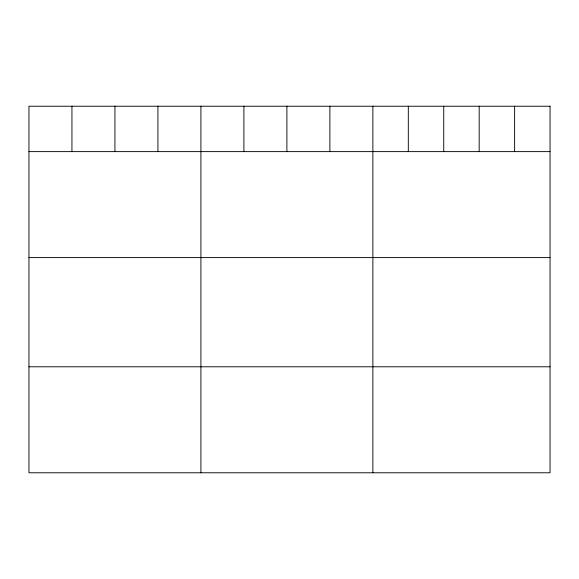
<?xml version="1.0" encoding="UTF-8"?>
<svg xmlns="http://www.w3.org/2000/svg" width="579" height="579" viewBox="0 0 579 579"><rect width="100%" height="100%" fill="white"/><g stroke="black" fill="none" stroke-linecap="round" stroke-linejoin="round"><path stroke-width="0.87" d="M28.95 151.618L550.05 151.618M28.95 257.597L550.05 257.597M28.95 366.789L550.05 366.789M514.615 106.225L514.615 151.618M479.18 106.225L479.18 151.618M443.746 106.225L443.746 151.618M408.311 106.225L408.311 151.618M372.876 106.225L372.876 472.775M329.885 106.225L329.885 151.618M286.894 106.225L286.894 151.618M243.904 106.225L243.904 151.618M200.913 106.225L200.913 472.775M157.922 106.225L157.922 151.618M114.932 106.225L114.932 151.618M71.941 106.225L71.941 151.618M550.05 106.225L28.95 106.225L28.95 472.775L550.05 472.775L550.05 106.225"/></g></svg>
